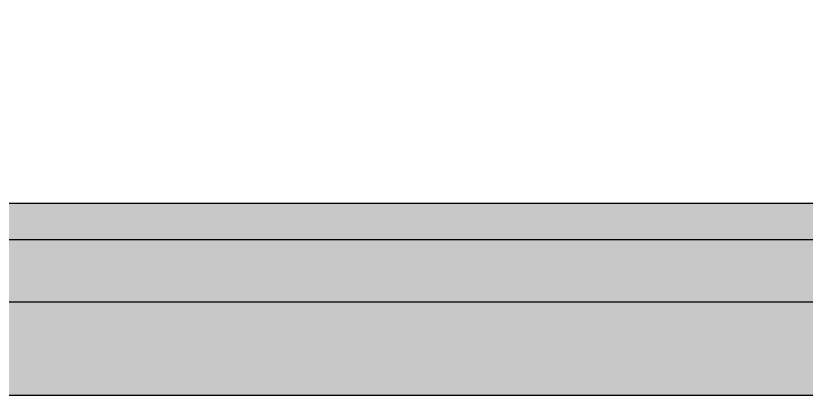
# Model space of a CAD drawing. Header units: millimetres. Extents: x 4346 to 24970, y -10214 to -5839.
# Drawn here: x 23214 to 23870, y -10214 to -9899 of the extents above; entities that cross this region are included whole.
import ezdxf

# ---------------------------------------------------------------- set-up
doc = ezdxf.new("R2010")
doc.units = ezdxf.units.MM
doc.layers.add('Duvar', color=7, linetype='Continuous', lineweight=30)

msp = doc.modelspace()

# ---------------------------------------------------------------- hatches: boundary and pattern name
at = {"layer": 'Duvar'}
h = msp.add_hatch(color=256, dxfattribs=at)
h.dxf.hatch_style = 1
h.paths.add_polyline_path([(19061.44, -10136.77), (24892.44, -10136.77), (24892.44, -6058.85), (19061.44, -6058.85)], flags=16)
h.paths.add_polyline_path([(18983.88, -10214.33), (24970, -10214.33), (24970, -5981.29), (18983.88, -5981.29)])
at = {"layer": 'Duvar', "true_color": 0x636466}
h = msp.add_hatch(color=251, dxfattribs=at)
h.dxf.hatch_style = 1
h.paths.add_polyline_path([(19113.15, -10085.06), (24840.73, -10085.06), (24840.73, -6110.56), (19113.15, -6110.56)], flags=16)
h.paths.add_polyline_path([(19061.44, -10136.77), (24892.44, -10136.77), (24892.44, -6058.85), (19061.44, -6058.85)])
at = {"layer": 'Duvar'}
h = msp.add_hatch(color=256, dxfattribs=at)
h.dxf.hatch_style = 1
h.paths.add_polyline_path([(19143.32, -10054.89), (24810.56, -10054.89), (24810.56, -6140.73), (19143.32, -6140.73)], flags=16)
h.paths.add_polyline_path([(19113.15, -10085.06), (24840.73, -10085.06), (24840.73, -6110.56), (19113.15, -6110.56)])

# ---------------------------------------------------------------- linework, layer by layer
for points in [[(18983.88, -10214.33), (24970, -10214.33), (24970, -5981.29), (18983.88, -5981.29)], [(19061.44, -10136.77), (24892.44, -10136.77), (24892.44, -6058.85), (19061.44, -6058.85)], [(19113.15, -10085.06), (24840.73, -10085.06), (24840.73, -6110.56), (19113.15, -6110.56)], [(19143.32, -10054.89), (24810.56, -10054.89), (24810.56, -6140.73), (19143.32, -6140.73)]]:
    msp.add_lwpolyline(points, close=True, dxfattribs=at)

doc.saveas('drawing.dxf')
